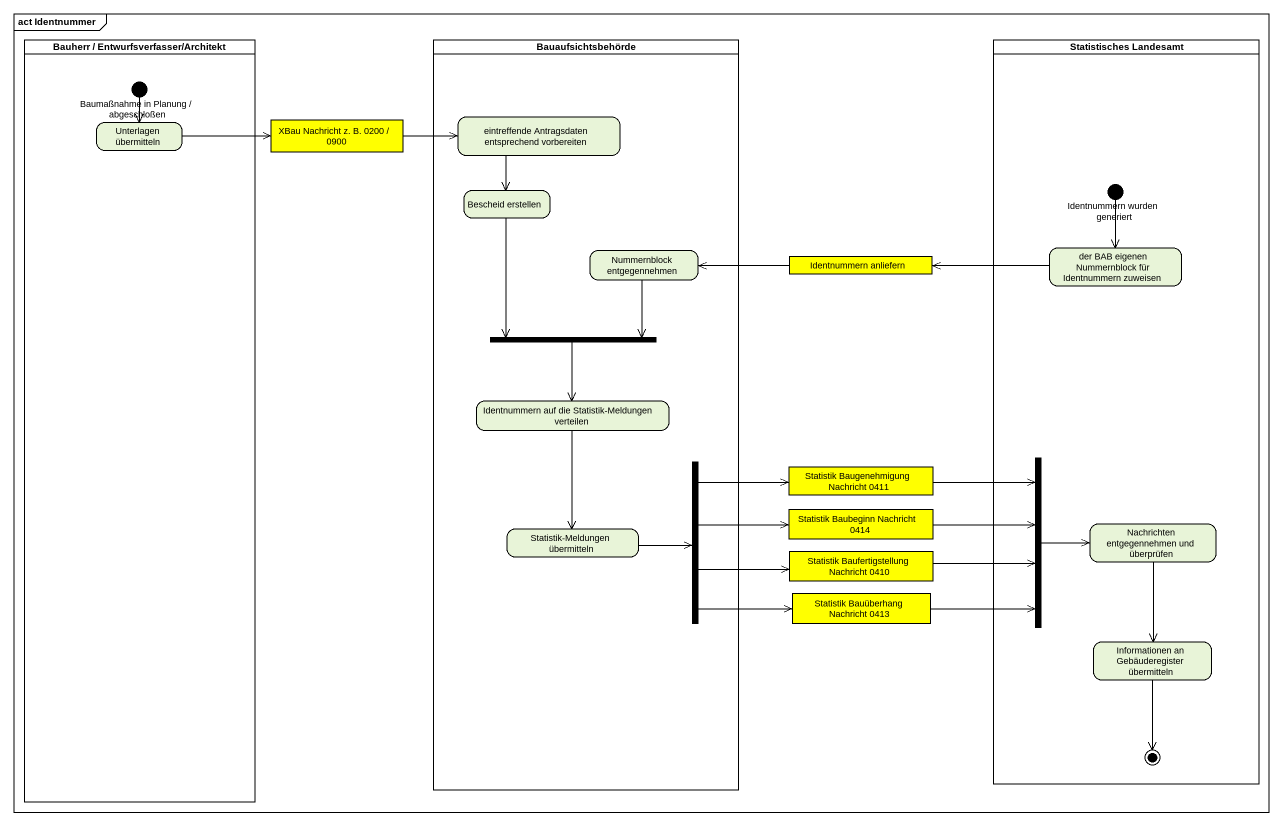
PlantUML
@startuml
mainframe act Identnummer
hide empty description
state "Bauherr / Entwurfsverfasser/Architekt" as Bauherr_Entwurfsverfasser <<partition>> {
  state "Baumaßnahme in Planung / abgeschloßen" as Baumaßnahme_in_Planung <<start>>
  state "Unterlagen übermitteln" as Unterlagen_übermitteln
}
state Bauaufsichtsbehörde <<partition>> {
  state "eintreffende Antragsdaten entsprechend vorbereiten" as eintreffende_Antragsdaten
  state "Bescheid erstellen" as Bescheid_erstellen
  state "Nummernblock entgegennehmen" as Nummernblock_entgegennehmen
  state fork1 <<join>>
  state "Identnummern auf die Statistik-Meldungen verteilen" as Identnummern_auf_die
  state fork2 <<fork>>
  state "Statistik-Meldungen übermitteln" as Statistik_Meldungen
}
state "Statistisches Landesamt" as Statistisches_Landesamt <<partition>> {
  state "Identnummern wurden generiert" as Identnummern_wurden <<start>>
  state "der BAB eigenen Nummernblock für Identnummern zuweisen" as der_BAB_eigenen
  state fork3 <<join>>
  state "Nachrichten entgegennehmen und überprüfen" as Nachrichten_entgegennehmen
  state "Informationen an Gebäuderegister übermitteln" as Informationen_an
  Informationen_an --> [*]
}
state "XBau Nachricht z. B. 0200 / 0900" as XBau_Nachricht_z_B_0200_0900 <<object>> #FFFF00
state "Identnummern anliefern" as Identnummern_anliefern <<object>> #FFFF00
state "Statistik Baugenehmigung Nachricht 0411" as Statistik_Baugenehmigung <<object>> #FFFF00
state "Statistik Baubeginn Nachricht 0414" as Statistik_Baubeginn <<object>> #FFFF00
state "Statistik Baufertigstellung Nachricht 0410" as Statistik_Baufertigstellung <<object>> #FFFF00
state "Statistik Bauüberhang Nachricht 0413" as Statistik_Bauüberhang <<object>> #FFFF00
Baumaßnahme_in_Planung --> Unterlagen_übermitteln
Unterlagen_übermitteln -right-> XBau_Nachricht_z_B_0200_0900
XBau_Nachricht_z_B_0200_0900 -right-> eintreffende_Antragsdaten
eintreffende_Antragsdaten --> Bescheid_erstellen
Bescheid_erstellen --> fork1
Identnummern_wurden --> der_BAB_eigenen
der_BAB_eigenen -left-> Identnummern_anliefern
Nummernblock_entgegennehmen --> fork1
Identnummern_anliefern -left-> Nummernblock_entgegennehmen
fork1 --> Identnummern_auf_die
Identnummern_auf_die --> Statistik_Meldungen
fork2 -right-> Statistik_Baugenehmigung
fork2 -right-> Statistik_Baubeginn
fork2 -right-> Statistik_Baufertigstellung
fork2 -right-> Statistik_Bauüberhang
Statistik_Baugenehmigung -right-> fork3
fork3 -right-> Nachrichten_entgegennehmen
Statistik_Baubeginn -right-> fork3
Statistik_Meldungen -right-> fork2
Statistik_Baufertigstellung -right-> fork3
Nachrichten_entgegennehmen --> Informationen_an
Statistik_Bauüberhang -right-> fork3
@enduml
